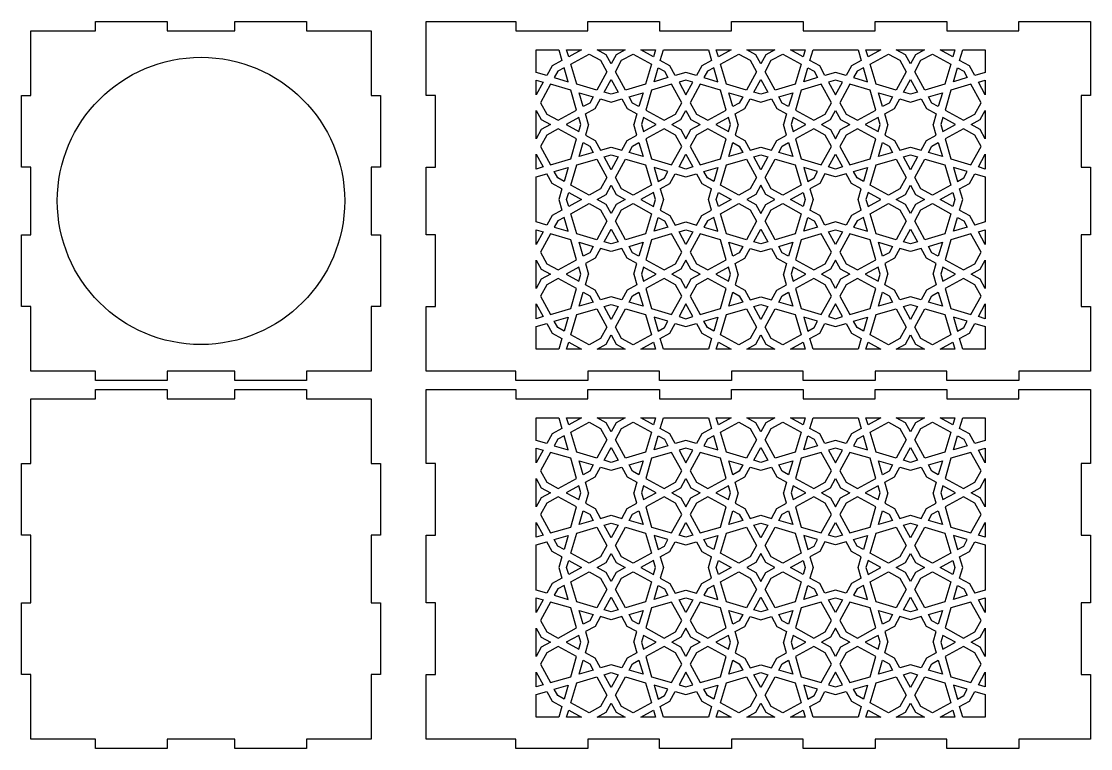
# Model space of a CAD drawing. Header units: inches. Extents: x -2160 to -2111.5, y 763.7 to 784.
# Drawn here: x -2160 to -2130.24, y 763.74 to 783.99 of the extents above; entities that cross this region are included whole.
import ezdxf

# ---------------------------------------------------------------- set-up
doc = ezdxf.new("R2010")
doc.units = ezdxf.units.IN
doc.header["$MEASUREMENT"] = 0
doc.layers.add('KAF', color=20, linetype='Continuous')

msp = doc.modelspace()

# ---------------------------------------------------------------- linework, layer by layer
at = {"color": 0}
for points in [[(-2159.744, 781.928), (-2159.744, 783.728), (-2157.944, 783.728), (-2157.944, 783.988), (-2155.944, 783.988), (-2155.944, 783.728), (-2154.064, 783.728), (-2154.064, 783.988), (-2152.064, 783.988), (-2152.064, 783.728), (-2150.264, 783.728), (-2150.264, 781.928)], [(-2130.238, 783.987), (-2130.238, 781.927), (-2130.498, 781.927), (-2130.498, 779.927), (-2130.238, 779.927), (-2130.238, 778.047), (-2130.498, 778.047), (-2130.498, 776.047), (-2130.238, 776.047), (-2130.238, 774.247), (-2132.238, 774.247), (-2132.238, 773.987), (-2134.238, 773.987), (-2134.238, 774.247), (-2136.238, 774.247), (-2136.238, 773.987), (-2138.238, 773.987), (-2138.238, 774.247), (-2140.238, 774.247), (-2140.238, 773.987), (-2142.238, 773.987), (-2142.238, 774.247), (-2144.238, 774.247), (-2144.238, 773.987), (-2146.238, 773.987), (-2146.238, 774.247), (-2148.738, 774.247), (-2148.738, 776.047), (-2148.478, 776.047), (-2148.478, 778.047), (-2148.738, 778.047), (-2148.738, 779.927), (-2148.478, 779.927), (-2148.478, 781.927), (-2148.738, 781.927), (-2148.738, 783.987), (-2146.238, 783.987), (-2146.238, 783.727), (-2144.238, 783.727), (-2144.238, 783.987), (-2142.238, 783.987), (-2142.238, 783.727), (-2140.238, 783.727), (-2140.238, 783.987), (-2138.238, 783.987), (-2138.238, 783.727), (-2136.238, 783.727), (-2136.238, 783.987), (-2134.238, 783.987), (-2134.238, 783.727), (-2132.238, 783.727), (-2132.238, 783.987), (-2130.238, 783.987)], [(-2159.744, 776.048), (-2160.004, 776.048), (-2160.004, 778.048), (-2159.744, 778.048), (-2159.744, 779.928), (-2160.004, 779.928), (-2160.004, 781.928), (-2159.744, 781.928)], [(-2150.264, 781.928), (-2150.004, 781.928), (-2150.004, 779.928), (-2150.264, 779.928), (-2150.264, 778.048), (-2150.004, 778.048), (-2150.004, 776.048), (-2150.264, 776.048), (-2150.264, 774.248)], [(-2150.264, 774.248), (-2152.064, 774.248), (-2152.064, 773.988), (-2154.064, 773.988), (-2154.064, 774.248), (-2155.944, 774.248), (-2155.944, 773.988), (-2157.944, 773.988), (-2157.944, 774.248), (-2159.744, 774.248), (-2159.744, 776.048)], [(-2159.744, 771.678), (-2159.744, 773.478), (-2157.944, 773.478), (-2157.944, 773.738), (-2155.944, 773.738), (-2155.944, 773.478), (-2154.064, 773.478), (-2154.064, 773.738), (-2152.064, 773.738), (-2152.064, 773.478), (-2150.264, 773.478), (-2150.264, 771.678)], [(-2130.238, 773.737), (-2130.238, 771.677), (-2130.498, 771.677), (-2130.498, 769.677), (-2130.238, 769.677), (-2130.238, 767.797), (-2130.498, 767.797), (-2130.498, 765.797), (-2130.238, 765.797), (-2130.238, 763.997), (-2132.238, 763.997), (-2132.238, 763.737), (-2134.238, 763.737), (-2134.238, 763.997), (-2136.238, 763.997), (-2136.238, 763.737), (-2138.238, 763.737), (-2138.238, 763.997), (-2140.238, 763.997), (-2140.238, 763.737), (-2142.238, 763.737), (-2142.238, 763.997), (-2144.238, 763.997), (-2144.238, 763.737), (-2146.238, 763.737), (-2146.238, 763.997), (-2148.738, 763.997), (-2148.738, 765.797), (-2148.478, 765.797), (-2148.478, 767.797), (-2148.738, 767.797), (-2148.738, 769.677), (-2148.478, 769.677), (-2148.478, 771.677), (-2148.738, 771.677), (-2148.738, 773.737), (-2146.238, 773.737), (-2146.238, 773.477), (-2144.238, 773.477), (-2144.238, 773.737), (-2142.238, 773.737), (-2142.238, 773.477), (-2140.238, 773.477), (-2140.238, 773.737), (-2138.238, 773.737), (-2138.238, 773.477), (-2136.238, 773.477), (-2136.238, 773.737), (-2134.238, 773.737), (-2134.238, 773.477), (-2132.238, 773.477), (-2132.238, 773.737), (-2130.238, 773.737)], [(-2159.744, 765.798), (-2160.004, 765.798), (-2160.004, 767.798), (-2159.744, 767.798), (-2159.744, 769.678), (-2160.004, 769.678), (-2160.004, 771.678), (-2159.744, 771.678)], [(-2150.264, 771.678), (-2150.004, 771.678), (-2150.004, 769.678), (-2150.264, 769.678), (-2150.264, 767.798), (-2150.004, 767.798), (-2150.004, 765.798), (-2150.264, 765.798), (-2150.264, 763.998)], [(-2150.264, 763.998), (-2152.064, 763.998), (-2152.064, 763.738), (-2154.064, 763.738), (-2154.064, 763.998), (-2155.944, 763.998), (-2155.944, 763.738), (-2157.944, 763.738), (-2157.944, 763.998), (-2159.744, 763.998), (-2159.744, 765.798)]]:
    msp.add_lwpolyline(points, dxfattribs=at)
msp.add_circle((-2155.004, 778.988), 4, dxfattribs=at)
at = {"layer": 'KAF', "color": 0}
for points in [[(-2145.226, 782.753), (-2145.374, 782.483), (-2145.67, 782.569), (-2145.67, 783.197), (-2145.042, 783.197), (-2144.956, 782.901)], [(-2144.768, 783.004), (-2144.825, 783.197), (-2144.414, 783.197)], [(-2143.448, 783.059), (-2143.587, 782.804), (-2143.726, 783.059), (-2143.98, 783.197), (-2143.194, 783.197)], [(-2142.405, 783.004), (-2142.76, 783.197), (-2142.349, 783.197)], [(-2141.948, 782.753), (-2142.218, 782.901), (-2142.132, 783.197), (-2140.876, 783.197), (-2140.789, 782.901), (-2141.059, 782.753), (-2141.208, 782.483), (-2141.504, 782.569), (-2141.8, 782.483)], [(-2140.602, 783.004), (-2140.658, 783.197), (-2140.248, 783.197)], [(-2139.281, 783.059), (-2139.42, 782.804), (-2139.559, 783.059), (-2139.813, 783.197), (-2139.027, 783.197)], [(-2138.239, 783.004), (-2138.593, 783.197), (-2138.182, 783.197)], [(-2137.781, 782.753), (-2138.052, 782.901), (-2137.965, 783.197), (-2136.709, 783.197), (-2136.622, 782.901), (-2136.893, 782.753), (-2137.041, 782.483), (-2137.337, 782.569), (-2137.633, 782.483)], [(-2136.435, 783.004), (-2136.492, 783.197), (-2136.081, 783.197)], [(-2135.115, 783.059), (-2135.254, 782.804), (-2135.393, 783.059), (-2135.647, 783.197), (-2134.86, 783.197)], [(-2134.072, 783.004), (-2134.426, 783.197), (-2134.015, 783.197)], [(-2133.614, 782.753), (-2133.885, 782.901), (-2133.798, 783.197), (-2133.17, 783.197), (-2133.17, 782.569), (-2133.466, 782.483)], [(-2144.545, 782.24), (-2144.708, 782.799), (-2144.197, 783.079), (-2143.879, 782.905), (-2143.706, 782.587), (-2143.985, 782.076)], [(-2142.629, 782.24), (-2143.189, 782.076), (-2143.468, 782.587), (-2143.294, 782.905), (-2142.977, 783.079), (-2142.465, 782.799)], [(-2140.378, 782.24), (-2140.542, 782.799), (-2140.03, 783.079), (-2139.713, 782.905), (-2139.539, 782.587), (-2139.819, 782.076)], [(-2138.463, 782.24), (-2139.022, 782.076), (-2139.302, 782.587), (-2139.128, 782.905), (-2138.81, 783.079), (-2138.299, 782.799)], [(-2136.211, 782.24), (-2136.375, 782.799), (-2135.864, 783.079), (-2135.546, 782.905), (-2135.372, 782.587), (-2135.652, 782.076)], [(-2134.296, 782.24), (-2134.855, 782.076), (-2135.135, 782.587), (-2134.961, 782.905), (-2134.643, 783.079), (-2134.132, 782.799)], [(-2145.073, 782.6), (-2145.17, 782.423), (-2144.782, 782.309), (-2144.896, 782.697)], [(-2142.278, 782.697), (-2142.101, 782.6), (-2142.004, 782.423), (-2142.392, 782.309)], [(-2140.906, 782.6), (-2141.003, 782.423), (-2140.615, 782.309), (-2140.729, 782.697)], [(-2138.112, 782.697), (-2137.934, 782.6), (-2137.838, 782.423), (-2138.225, 782.309)], [(-2136.739, 782.6), (-2136.836, 782.423), (-2136.449, 782.309), (-2136.562, 782.697)], [(-2133.945, 782.697), (-2133.768, 782.6), (-2133.671, 782.423), (-2134.058, 782.309)], [(-2145.477, 782.296), (-2145.67, 781.941), (-2145.67, 782.352)], [(-2143.393, 782.016), (-2143.587, 781.959), (-2143.781, 782.016), (-2143.587, 782.37)], [(-2141.504, 782.352), (-2141.697, 782.296), (-2141.504, 781.941), (-2141.31, 782.296)], [(-2139.227, 782.016), (-2139.42, 781.959), (-2139.614, 782.016), (-2139.42, 782.37)], [(-2137.337, 782.352), (-2137.531, 782.296), (-2137.337, 781.941), (-2137.143, 782.296)], [(-2135.06, 782.016), (-2135.254, 781.959), (-2135.447, 782.016), (-2135.254, 782.37)], [(-2133.364, 782.296), (-2133.17, 782.352), (-2133.17, 781.941)], [(-2144.549, 781.513), (-2144.713, 782.072), (-2145.272, 782.236), (-2145.552, 781.724), (-2145.378, 781.407), (-2145.06, 781.233)], [(-2144.184, 781.712), (-2144.362, 781.615), (-2144.475, 782.002), (-2144.088, 781.889)], [(-2142.699, 782.002), (-2142.812, 781.615), (-2142.989, 781.712), (-2143.086, 781.889)], [(-2141.622, 781.724), (-2141.902, 782.236), (-2142.461, 782.072), (-2142.625, 781.513), (-2142.114, 781.233), (-2141.796, 781.407)], [(-2140.382, 781.513), (-2140.546, 782.072), (-2141.105, 782.236), (-2141.385, 781.724), (-2141.211, 781.407), (-2140.893, 781.233)], [(-2140.018, 781.712), (-2140.195, 781.615), (-2140.308, 782.002), (-2139.921, 781.889)], [(-2138.532, 782.002), (-2138.646, 781.615), (-2138.823, 781.712), (-2138.92, 781.889)], [(-2137.456, 781.724), (-2137.735, 782.236), (-2138.295, 782.072), (-2138.458, 781.513), (-2137.947, 781.233), (-2137.629, 781.407)], [(-2136.215, 781.513), (-2136.379, 782.072), (-2136.939, 782.236), (-2137.218, 781.724), (-2137.044, 781.407), (-2136.727, 781.233)], [(-2135.851, 781.712), (-2136.028, 781.615), (-2136.142, 782.002), (-2135.754, 781.889)], [(-2134.365, 782.002), (-2134.479, 781.615), (-2134.656, 781.712), (-2134.753, 781.889)], [(-2133.289, 781.724), (-2133.569, 782.236), (-2134.128, 782.072), (-2134.292, 781.513), (-2133.78, 781.233), (-2133.463, 781.407)], [(-2145.552, 780.504), (-2145.272, 779.993), (-2144.713, 780.156), (-2144.549, 780.716), (-2145.06, 780.995), (-2145.378, 780.822)], [(-2142.625, 780.716), (-2142.461, 780.156), (-2141.902, 779.993), (-2141.622, 780.504), (-2141.796, 780.822), (-2142.114, 780.995)], [(-2141.385, 780.504), (-2141.105, 779.993), (-2140.546, 780.156), (-2140.382, 780.716), (-2140.893, 780.995), (-2141.211, 780.822)], [(-2138.458, 780.716), (-2138.295, 780.156), (-2137.735, 779.993), (-2137.456, 780.504), (-2137.629, 780.822), (-2137.947, 780.995)], [(-2137.218, 780.504), (-2136.939, 779.993), (-2136.379, 780.156), (-2136.215, 780.716), (-2136.727, 780.995), (-2137.044, 780.822)], [(-2134.292, 780.716), (-2134.128, 780.156), (-2133.569, 779.993), (-2133.289, 780.504), (-2133.463, 780.822), (-2133.78, 780.995)], [(-2144.475, 780.226), (-2144.362, 780.613), (-2144.184, 780.517), (-2144.088, 780.339)], [(-2142.989, 780.517), (-2142.812, 780.613), (-2142.699, 780.226), (-2143.086, 780.339)], [(-2140.308, 780.226), (-2140.195, 780.613), (-2140.018, 780.517), (-2139.921, 780.339)], [(-2138.823, 780.517), (-2138.646, 780.613), (-2138.532, 780.226), (-2138.92, 780.339)], [(-2136.142, 780.226), (-2136.028, 780.613), (-2135.851, 780.517), (-2135.754, 780.339)], [(-2134.656, 780.517), (-2134.479, 780.613), (-2134.365, 780.226), (-2134.753, 780.339)], [(-2145.477, 779.933), (-2145.67, 779.876), (-2145.67, 780.287)], [(-2143.393, 780.212), (-2143.587, 779.858), (-2143.781, 780.212), (-2143.587, 780.269)], [(-2141.31, 779.933), (-2141.504, 779.876), (-2141.697, 779.933), (-2141.504, 780.287)], [(-2139.227, 780.212), (-2139.42, 779.858), (-2139.614, 780.212), (-2139.42, 780.269)], [(-2137.143, 779.933), (-2137.337, 779.876), (-2137.531, 779.933), (-2137.337, 780.287)], [(-2135.06, 780.212), (-2135.254, 779.858), (-2135.447, 780.212), (-2135.254, 780.269)], [(-2133.364, 779.933), (-2133.17, 780.287), (-2133.17, 779.876)], [(-2144.896, 779.532), (-2145.073, 779.628), (-2145.17, 779.806), (-2144.782, 779.919)], [(-2144.545, 779.989), (-2143.985, 780.152), (-2143.706, 779.641), (-2143.879, 779.323), (-2144.197, 779.15), (-2144.708, 779.429)], [(-2142.629, 779.989), (-2142.465, 779.429), (-2142.977, 779.15), (-2143.294, 779.323), (-2143.468, 779.641), (-2143.189, 780.152)], [(-2142.101, 779.628), (-2142.004, 779.806), (-2142.392, 779.919), (-2142.278, 779.532)], [(-2140.729, 779.532), (-2140.906, 779.628), (-2141.003, 779.806), (-2140.615, 779.919)], [(-2140.378, 779.989), (-2139.819, 780.152), (-2139.539, 779.641), (-2139.713, 779.323), (-2140.03, 779.15), (-2140.542, 779.429)], [(-2138.463, 779.989), (-2138.299, 779.429), (-2138.81, 779.15), (-2139.128, 779.323), (-2139.302, 779.641), (-2139.022, 780.152)], [(-2137.934, 779.628), (-2137.838, 779.806), (-2138.225, 779.919), (-2138.112, 779.532)], [(-2136.562, 779.532), (-2136.739, 779.628), (-2136.836, 779.806), (-2136.449, 779.919)], [(-2136.211, 779.989), (-2135.652, 780.152), (-2135.372, 779.641), (-2135.546, 779.323), (-2135.864, 779.15), (-2136.375, 779.429)], [(-2134.296, 779.989), (-2134.132, 779.429), (-2134.643, 779.15), (-2134.961, 779.323), (-2135.135, 779.641), (-2134.855, 780.152)], [(-2133.768, 779.628), (-2133.671, 779.806), (-2134.058, 779.919), (-2133.945, 779.532)], [(-2143.194, 779.031), (-2143.448, 778.892), (-2143.587, 778.638), (-2143.726, 778.892), (-2143.98, 779.031), (-2143.726, 779.17), (-2143.587, 779.424), (-2143.448, 779.17)], [(-2139.281, 778.892), (-2139.027, 779.031), (-2139.281, 779.17), (-2139.42, 779.424), (-2139.559, 779.17), (-2139.813, 779.031), (-2139.559, 778.892), (-2139.42, 778.638)], [(-2135.647, 779.031), (-2135.393, 779.17), (-2135.254, 779.424), (-2135.115, 779.17), (-2134.86, 779.031), (-2135.115, 778.892), (-2135.254, 778.638), (-2135.393, 778.892)], [(-2144.768, 779.225), (-2144.414, 779.031), (-2144.768, 778.837), (-2144.825, 779.031)], [(-2142.76, 779.031), (-2142.405, 778.837), (-2142.349, 779.031), (-2142.405, 779.225)], [(-2140.602, 779.225), (-2140.248, 779.031), (-2140.602, 778.837), (-2140.658, 779.031)], [(-2138.239, 778.837), (-2138.593, 779.031), (-2138.239, 779.225), (-2138.182, 779.031)], [(-2136.081, 779.031), (-2136.435, 779.225), (-2136.492, 779.031), (-2136.435, 778.837)], [(-2134.072, 778.837), (-2134.426, 779.031), (-2134.072, 779.225), (-2134.015, 779.031)], [(-2144.545, 778.073), (-2144.708, 778.632), (-2144.197, 778.912), (-2143.879, 778.738), (-2143.706, 778.421), (-2143.985, 777.909)], [(-2142.629, 778.073), (-2143.189, 777.909), (-2143.468, 778.421), (-2143.294, 778.738), (-2142.977, 778.912), (-2142.465, 778.632)], [(-2140.378, 778.073), (-2140.542, 778.632), (-2140.03, 778.912), (-2139.713, 778.738), (-2139.539, 778.421), (-2139.819, 777.909)], [(-2138.463, 778.073), (-2139.022, 777.909), (-2139.302, 778.421), (-2139.128, 778.738), (-2138.81, 778.912), (-2138.299, 778.632)], [(-2136.211, 778.073), (-2136.375, 778.632), (-2135.864, 778.912), (-2135.546, 778.738), (-2135.372, 778.421), (-2135.652, 777.909)], [(-2134.296, 778.073), (-2134.855, 777.909), (-2135.135, 778.421), (-2134.961, 778.738), (-2134.643, 778.912), (-2134.132, 778.632)], [(-2145.073, 778.433), (-2145.17, 778.256), (-2144.782, 778.143), (-2144.896, 778.53)], [(-2142.278, 778.53), (-2142.101, 778.433), (-2142.004, 778.256), (-2142.392, 778.143)], [(-2140.906, 778.433), (-2141.003, 778.256), (-2140.615, 778.143), (-2140.729, 778.53)], [(-2138.112, 778.53), (-2137.934, 778.433), (-2137.838, 778.256), (-2138.225, 778.143)], [(-2136.739, 778.433), (-2136.836, 778.256), (-2136.449, 778.143), (-2136.562, 778.53)], [(-2133.945, 778.53), (-2133.768, 778.433), (-2133.671, 778.256), (-2134.058, 778.143)], [(-2145.477, 778.129), (-2145.67, 777.775), (-2145.67, 778.186)], [(-2143.781, 777.849), (-2143.587, 778.204), (-2143.393, 777.849), (-2143.587, 777.793)], [(-2141.697, 778.129), (-2141.504, 778.186), (-2141.31, 778.129), (-2141.504, 777.775)], [(-2139.227, 777.849), (-2139.42, 777.793), (-2139.614, 777.849), (-2139.42, 778.204)], [(-2137.531, 778.129), (-2137.337, 778.186), (-2137.143, 778.129), (-2137.337, 777.775)], [(-2135.447, 777.849), (-2135.254, 778.204), (-2135.06, 777.849), (-2135.254, 777.793)], [(-2133.364, 778.129), (-2133.17, 778.186), (-2133.17, 777.775)], [(-2144.549, 777.346), (-2144.713, 777.905), (-2145.272, 778.069), (-2145.552, 777.558), (-2145.378, 777.24), (-2145.06, 777.066)], [(-2144.184, 777.545), (-2144.362, 777.448), (-2144.475, 777.836), (-2144.088, 777.722)], [(-2142.699, 777.836), (-2142.812, 777.448), (-2142.989, 777.545), (-2143.086, 777.722)], [(-2141.622, 777.558), (-2141.902, 778.069), (-2142.461, 777.905), (-2142.625, 777.346), (-2142.114, 777.066), (-2141.796, 777.24)], [(-2140.382, 777.346), (-2140.546, 777.905), (-2141.105, 778.069), (-2141.385, 777.558), (-2141.211, 777.24), (-2140.893, 777.066)], [(-2140.018, 777.545), (-2140.195, 777.448), (-2140.308, 777.836), (-2139.921, 777.722)], [(-2138.532, 777.836), (-2138.646, 777.448), (-2138.823, 777.545), (-2138.92, 777.722)], [(-2137.456, 777.558), (-2137.735, 778.069), (-2138.295, 777.905), (-2138.458, 777.346), (-2137.947, 777.066), (-2137.629, 777.24)], [(-2136.215, 777.346), (-2136.379, 777.905), (-2136.939, 778.069), (-2137.218, 777.558), (-2137.044, 777.24), (-2136.727, 777.066)], [(-2135.851, 777.545), (-2136.028, 777.448), (-2136.142, 777.836), (-2135.754, 777.722)], [(-2134.365, 777.836), (-2134.479, 777.448), (-2134.656, 777.545), (-2134.753, 777.722)], [(-2133.289, 777.558), (-2133.569, 778.069), (-2134.128, 777.905), (-2134.292, 777.346), (-2133.78, 777.066), (-2133.463, 777.24)], [(-2145.552, 776.337), (-2145.272, 775.826), (-2144.713, 775.99), (-2144.549, 776.549), (-2145.06, 776.829), (-2145.378, 776.655)], [(-2142.625, 776.549), (-2142.461, 775.99), (-2141.902, 775.826), (-2141.622, 776.337), (-2141.796, 776.655), (-2142.114, 776.829)], [(-2141.385, 776.337), (-2141.105, 775.826), (-2140.546, 775.99), (-2140.382, 776.549), (-2140.893, 776.829), (-2141.211, 776.655)], [(-2138.458, 776.549), (-2138.295, 775.99), (-2137.735, 775.826), (-2137.456, 776.337), (-2137.629, 776.655), (-2137.947, 776.829)], [(-2137.218, 776.337), (-2136.939, 775.826), (-2136.379, 775.99), (-2136.215, 776.549), (-2136.727, 776.829), (-2137.044, 776.655)], [(-2134.292, 776.549), (-2134.128, 775.99), (-2133.569, 775.826), (-2133.289, 776.337), (-2133.463, 776.655), (-2133.78, 776.829)], [(-2144.475, 776.059), (-2144.362, 776.447), (-2144.184, 776.35), (-2144.088, 776.173)], [(-2142.989, 776.35), (-2142.812, 776.447), (-2142.699, 776.059), (-2143.086, 776.173)], [(-2140.308, 776.059), (-2140.195, 776.447), (-2140.018, 776.35), (-2139.921, 776.173)], [(-2138.823, 776.35), (-2138.646, 776.447), (-2138.532, 776.059), (-2138.92, 776.173)], [(-2136.142, 776.059), (-2136.028, 776.447), (-2135.851, 776.35), (-2135.754, 776.173)], [(-2134.656, 776.35), (-2134.479, 776.447), (-2134.365, 776.059), (-2134.753, 776.173)], [(-2145.477, 775.766), (-2145.67, 775.709), (-2145.67, 776.12)], [(-2143.781, 776.046), (-2143.587, 776.102), (-2143.393, 776.046), (-2143.587, 775.691)], [(-2141.504, 775.709), (-2141.31, 775.766), (-2141.504, 776.12), (-2141.697, 775.766)], [(-2139.227, 776.046), (-2139.42, 775.691), (-2139.614, 776.046), (-2139.42, 776.102)], [(-2137.337, 775.709), (-2137.143, 775.766), (-2137.337, 776.12), (-2137.531, 775.766)], [(-2135.447, 776.046), (-2135.254, 776.102), (-2135.06, 776.046), (-2135.254, 775.691)], [(-2133.364, 775.766), (-2133.17, 776.12), (-2133.17, 775.709)], [(-2144.896, 775.365), (-2145.073, 775.462), (-2145.17, 775.639), (-2144.782, 775.752)], [(-2144.545, 775.822), (-2143.985, 775.986), (-2143.706, 775.474), (-2143.879, 775.157), (-2144.197, 774.983), (-2144.708, 775.263)], [(-2142.629, 775.822), (-2142.465, 775.263), (-2142.977, 774.983), (-2143.294, 775.157), (-2143.468, 775.474), (-2143.189, 775.986)], [(-2142.101, 775.462), (-2142.004, 775.639), (-2142.392, 775.752), (-2142.278, 775.365)], [(-2140.729, 775.365), (-2140.906, 775.462), (-2141.003, 775.639), (-2140.615, 775.752)], [(-2140.378, 775.822), (-2139.819, 775.986), (-2139.539, 775.474), (-2139.713, 775.157), (-2140.03, 774.983), (-2140.542, 775.263)], [(-2138.463, 775.822), (-2138.299, 775.263), (-2138.81, 774.983), (-2139.128, 775.157), (-2139.302, 775.474), (-2139.022, 775.986)], [(-2137.934, 775.462), (-2137.838, 775.639), (-2138.225, 775.752), (-2138.112, 775.365)], [(-2136.562, 775.365), (-2136.739, 775.462), (-2136.836, 775.639), (-2136.449, 775.752)], [(-2136.211, 775.822), (-2135.652, 775.986), (-2135.372, 775.474), (-2135.546, 775.157), (-2135.864, 774.983), (-2136.375, 775.263)], [(-2134.296, 775.822), (-2134.132, 775.263), (-2134.643, 774.983), (-2134.961, 775.157), (-2135.135, 775.474), (-2134.855, 775.986)], [(-2133.768, 775.462), (-2133.671, 775.639), (-2134.058, 775.752), (-2133.945, 775.365)], [(-2145.226, 775.308), (-2144.956, 775.16), (-2145.042, 774.864), (-2145.67, 774.864), (-2145.67, 775.492), (-2145.374, 775.579)], [(-2141.059, 775.308), (-2140.789, 775.16), (-2140.876, 774.864), (-2142.132, 774.864), (-2142.218, 775.16), (-2141.948, 775.308), (-2141.8, 775.579), (-2141.504, 775.492), (-2141.208, 775.579)], [(-2136.893, 775.308), (-2136.622, 775.16), (-2136.709, 774.864), (-2137.965, 774.864), (-2138.052, 775.16), (-2137.781, 775.308), (-2137.633, 775.579), (-2137.337, 775.492), (-2137.041, 775.579)], [(-2133.614, 775.308), (-2133.466, 775.579), (-2133.17, 775.492), (-2133.17, 774.864), (-2133.798, 774.864), (-2133.885, 775.16)], [(-2143.726, 775.003), (-2143.587, 775.257), (-2143.448, 775.003), (-2143.194, 774.864), (-2143.98, 774.864)], [(-2139.281, 775.003), (-2139.027, 774.864), (-2139.813, 774.864), (-2139.559, 775.003), (-2139.42, 775.257)], [(-2135.393, 775.003), (-2135.254, 775.257), (-2135.115, 775.003), (-2134.86, 774.864), (-2135.647, 774.864)], [(-2144.768, 775.058), (-2144.414, 774.864), (-2144.825, 774.864)], [(-2142.405, 775.058), (-2142.349, 774.864), (-2142.76, 774.864)], [(-2140.602, 775.058), (-2140.248, 774.864), (-2140.658, 774.864)], [(-2138.239, 775.058), (-2138.182, 774.864), (-2138.593, 774.864)], [(-2136.435, 775.058), (-2136.081, 774.864), (-2136.492, 774.864)], [(-2134.072, 775.058), (-2134.015, 774.864), (-2134.426, 774.864)], [(-2145.226, 772.503), (-2145.374, 772.233), (-2145.67, 772.319), (-2145.67, 772.947), (-2145.042, 772.947), (-2144.956, 772.651)], [(-2144.768, 772.754), (-2144.825, 772.947), (-2144.414, 772.947)], [(-2144.545, 771.99), (-2144.708, 772.549), (-2144.197, 772.829), (-2143.879, 772.655), (-2143.706, 772.337), (-2143.985, 771.826)], [(-2143.448, 772.809), (-2143.587, 772.554), (-2143.726, 772.809), (-2143.98, 772.947), (-2143.194, 772.947)], [(-2142.629, 771.99), (-2143.189, 771.826), (-2143.468, 772.337), (-2143.294, 772.655), (-2142.977, 772.829), (-2142.465, 772.549)], [(-2142.405, 772.754), (-2142.76, 772.947), (-2142.349, 772.947)], [(-2141.948, 772.503), (-2142.218, 772.651), (-2142.132, 772.947), (-2140.876, 772.947), (-2140.789, 772.651), (-2141.059, 772.503), (-2141.208, 772.233), (-2141.504, 772.319), (-2141.8, 772.233)], [(-2140.602, 772.754), (-2140.658, 772.947), (-2140.248, 772.947)], [(-2140.378, 771.99), (-2140.542, 772.549), (-2140.03, 772.829), (-2139.713, 772.655), (-2139.539, 772.337), (-2139.819, 771.826)], [(-2139.281, 772.809), (-2139.42, 772.554), (-2139.559, 772.809), (-2139.813, 772.947), (-2139.027, 772.947)], [(-2138.463, 771.99), (-2139.022, 771.826), (-2139.302, 772.337), (-2139.128, 772.655), (-2138.81, 772.829), (-2138.299, 772.549)], [(-2138.239, 772.754), (-2138.593, 772.947), (-2138.182, 772.947)], [(-2137.781, 772.503), (-2138.052, 772.651), (-2137.965, 772.947), (-2136.709, 772.947), (-2136.622, 772.651), (-2136.893, 772.503), (-2137.041, 772.233), (-2137.337, 772.319), (-2137.633, 772.233)], [(-2136.435, 772.754), (-2136.492, 772.947), (-2136.081, 772.947)], [(-2136.211, 771.99), (-2136.375, 772.549), (-2135.864, 772.829), (-2135.546, 772.655), (-2135.372, 772.337), (-2135.652, 771.826)], [(-2135.115, 772.809), (-2135.254, 772.554), (-2135.393, 772.809), (-2135.647, 772.947), (-2134.86, 772.947)], [(-2134.296, 771.99), (-2134.855, 771.826), (-2135.135, 772.337), (-2134.961, 772.655), (-2134.643, 772.829), (-2134.132, 772.549)], [(-2134.072, 772.754), (-2134.426, 772.947), (-2134.015, 772.947)], [(-2133.614, 772.503), (-2133.885, 772.651), (-2133.798, 772.947), (-2133.17, 772.947), (-2133.17, 772.319), (-2133.466, 772.233)], [(-2145.073, 772.35), (-2145.17, 772.173), (-2144.782, 772.059), (-2144.896, 772.447)], [(-2142.278, 772.447), (-2142.101, 772.35), (-2142.004, 772.173), (-2142.392, 772.059)], [(-2140.906, 772.35), (-2141.003, 772.173), (-2140.615, 772.059), (-2140.729, 772.447)], [(-2138.112, 772.447), (-2137.934, 772.35), (-2137.838, 772.173), (-2138.225, 772.059)], [(-2136.739, 772.35), (-2136.836, 772.173), (-2136.449, 772.059), (-2136.562, 772.447)], [(-2133.945, 772.447), (-2133.768, 772.35), (-2133.671, 772.173), (-2134.058, 772.059)], [(-2145.477, 772.046), (-2145.67, 771.691), (-2145.67, 772.102)], [(-2144.549, 771.263), (-2144.713, 771.822), (-2145.272, 771.986), (-2145.552, 771.474), (-2145.378, 771.157), (-2145.06, 770.983)], [(-2143.393, 771.766), (-2143.587, 771.709), (-2143.781, 771.766), (-2143.587, 772.12)], [(-2141.622, 771.474), (-2141.902, 771.986), (-2142.461, 771.822), (-2142.625, 771.263), (-2142.114, 770.983), (-2141.796, 771.157)], [(-2141.504, 772.102), (-2141.697, 772.046), (-2141.504, 771.691), (-2141.31, 772.046)], [(-2140.382, 771.263), (-2140.546, 771.822), (-2141.105, 771.986), (-2141.385, 771.474), (-2141.211, 771.157), (-2140.893, 770.983)], [(-2139.227, 771.766), (-2139.42, 771.709), (-2139.614, 771.766), (-2139.42, 772.12)], [(-2137.456, 771.474), (-2137.735, 771.986), (-2138.295, 771.822), (-2138.458, 771.263), (-2137.947, 770.983), (-2137.629, 771.157)], [(-2137.337, 772.102), (-2137.531, 772.046), (-2137.337, 771.691), (-2137.143, 772.046)], [(-2136.215, 771.263), (-2136.379, 771.822), (-2136.939, 771.986), (-2137.218, 771.474), (-2137.044, 771.157), (-2136.727, 770.983)], [(-2135.06, 771.766), (-2135.254, 771.709), (-2135.447, 771.766), (-2135.254, 772.12)], [(-2133.289, 771.474), (-2133.569, 771.986), (-2134.128, 771.822), (-2134.292, 771.263), (-2133.78, 770.983), (-2133.463, 771.157)], [(-2133.364, 772.046), (-2133.17, 772.102), (-2133.17, 771.691)], [(-2144.184, 771.462), (-2144.362, 771.365), (-2144.475, 771.752), (-2144.088, 771.639)], [(-2142.699, 771.752), (-2142.812, 771.365), (-2142.989, 771.462), (-2143.086, 771.639)], [(-2140.018, 771.462), (-2140.195, 771.365), (-2140.308, 771.752), (-2139.921, 771.639)], [(-2138.532, 771.752), (-2138.646, 771.365), (-2138.823, 771.462), (-2138.92, 771.639)], [(-2135.851, 771.462), (-2136.028, 771.365), (-2136.142, 771.752), (-2135.754, 771.639)], [(-2134.365, 771.752), (-2134.479, 771.365), (-2134.656, 771.462), (-2134.753, 771.639)], [(-2145.552, 770.254), (-2145.272, 769.743), (-2144.713, 769.906), (-2144.549, 770.466), (-2145.06, 770.745), (-2145.378, 770.572)], [(-2142.625, 770.466), (-2142.461, 769.906), (-2141.902, 769.743), (-2141.622, 770.254), (-2141.796, 770.572), (-2142.114, 770.745)], [(-2141.385, 770.254), (-2141.105, 769.743), (-2140.546, 769.906), (-2140.382, 770.466), (-2140.893, 770.745), (-2141.211, 770.572)], [(-2138.458, 770.466), (-2138.295, 769.906), (-2137.735, 769.743), (-2137.456, 770.254), (-2137.629, 770.572), (-2137.947, 770.745)], [(-2137.218, 770.254), (-2136.939, 769.743), (-2136.379, 769.906), (-2136.215, 770.466), (-2136.727, 770.745), (-2137.044, 770.572)], [(-2134.292, 770.466), (-2134.128, 769.906), (-2133.569, 769.743), (-2133.289, 770.254), (-2133.463, 770.572), (-2133.78, 770.745)], [(-2144.475, 769.976), (-2144.362, 770.363), (-2144.184, 770.267), (-2144.088, 770.089)], [(-2142.989, 770.267), (-2142.812, 770.363), (-2142.699, 769.976), (-2143.086, 770.089)], [(-2140.308, 769.976), (-2140.195, 770.363), (-2140.018, 770.267), (-2139.921, 770.089)], [(-2138.823, 770.267), (-2138.646, 770.363), (-2138.532, 769.976), (-2138.92, 770.089)], [(-2136.142, 769.976), (-2136.028, 770.363), (-2135.851, 770.267), (-2135.754, 770.089)], [(-2134.656, 770.267), (-2134.479, 770.363), (-2134.365, 769.976), (-2134.753, 770.089)], [(-2145.477, 769.683), (-2145.67, 769.626), (-2145.67, 770.037)], [(-2144.545, 769.739), (-2143.985, 769.902), (-2143.706, 769.391), (-2143.879, 769.073), (-2144.197, 768.9), (-2144.708, 769.179)], [(-2143.393, 769.962), (-2143.587, 769.608), (-2143.781, 769.962), (-2143.587, 770.019)], [(-2142.629, 769.739), (-2142.465, 769.179), (-2142.977, 768.9), (-2143.294, 769.073), (-2143.468, 769.391), (-2143.189, 769.902)], [(-2141.31, 769.683), (-2141.504, 769.626), (-2141.697, 769.683), (-2141.504, 770.037)], [(-2140.378, 769.739), (-2139.819, 769.902), (-2139.539, 769.391), (-2139.713, 769.073), (-2140.03, 768.9), (-2140.542, 769.179)], [(-2139.227, 769.962), (-2139.42, 769.608), (-2139.614, 769.962), (-2139.42, 770.019)], [(-2138.463, 769.739), (-2138.299, 769.179), (-2138.81, 768.9), (-2139.128, 769.073), (-2139.302, 769.391), (-2139.022, 769.902)], [(-2137.143, 769.683), (-2137.337, 769.626), (-2137.531, 769.683), (-2137.337, 770.037)], [(-2136.211, 769.739), (-2135.652, 769.902), (-2135.372, 769.391), (-2135.546, 769.073), (-2135.864, 768.9), (-2136.375, 769.179)], [(-2135.06, 769.962), (-2135.254, 769.608), (-2135.447, 769.962), (-2135.254, 770.019)], [(-2134.296, 769.739), (-2134.132, 769.179), (-2134.643, 768.9), (-2134.961, 769.073), (-2135.135, 769.391), (-2134.855, 769.902)], [(-2133.364, 769.683), (-2133.17, 770.037), (-2133.17, 769.626)], [(-2144.896, 769.282), (-2145.073, 769.378), (-2145.17, 769.556), (-2144.782, 769.669)], [(-2142.101, 769.378), (-2142.004, 769.556), (-2142.392, 769.669), (-2142.278, 769.282)], [(-2140.729, 769.282), (-2140.906, 769.378), (-2141.003, 769.556), (-2140.615, 769.669)], [(-2137.934, 769.378), (-2137.838, 769.556), (-2138.225, 769.669), (-2138.112, 769.282)], [(-2136.562, 769.282), (-2136.739, 769.378), (-2136.836, 769.556), (-2136.449, 769.669)], [(-2133.768, 769.378), (-2133.671, 769.556), (-2134.058, 769.669), (-2133.945, 769.282)], [(-2143.194, 768.781), (-2143.448, 768.642), (-2143.587, 768.388), (-2143.726, 768.642), (-2143.98, 768.781), (-2143.726, 768.92), (-2143.587, 769.174), (-2143.448, 768.92)], [(-2139.281, 768.642), (-2139.027, 768.781), (-2139.281, 768.92), (-2139.42, 769.174), (-2139.559, 768.92), (-2139.813, 768.781), (-2139.559, 768.642), (-2139.42, 768.388)], [(-2135.647, 768.781), (-2135.393, 768.92), (-2135.254, 769.174), (-2135.115, 768.92), (-2134.86, 768.781), (-2135.115, 768.642), (-2135.254, 768.388), (-2135.393, 768.642)], [(-2144.768, 768.975), (-2144.414, 768.781), (-2144.768, 768.587), (-2144.825, 768.781)], [(-2142.76, 768.781), (-2142.405, 768.587), (-2142.349, 768.781), (-2142.405, 768.975)], [(-2140.602, 768.975), (-2140.248, 768.781), (-2140.602, 768.587), (-2140.658, 768.781)], [(-2138.239, 768.587), (-2138.593, 768.781), (-2138.239, 768.975), (-2138.182, 768.781)], [(-2136.081, 768.781), (-2136.435, 768.975), (-2136.492, 768.781), (-2136.435, 768.587)], [(-2134.072, 768.587), (-2134.426, 768.781), (-2134.072, 768.975), (-2134.015, 768.781)], [(-2144.545, 767.823), (-2144.708, 768.382), (-2144.197, 768.662), (-2143.879, 768.488), (-2143.706, 768.171), (-2143.985, 767.659)], [(-2142.629, 767.823), (-2143.189, 767.659), (-2143.468, 768.171), (-2143.294, 768.488), (-2142.977, 768.662), (-2142.465, 768.382)], [(-2140.378, 767.823), (-2140.542, 768.382), (-2140.03, 768.662), (-2139.713, 768.488), (-2139.539, 768.171), (-2139.819, 767.659)], [(-2138.463, 767.823), (-2139.022, 767.659), (-2139.302, 768.171), (-2139.128, 768.488), (-2138.81, 768.662), (-2138.299, 768.382)], [(-2136.211, 767.823), (-2136.375, 768.382), (-2135.864, 768.662), (-2135.546, 768.488), (-2135.372, 768.171), (-2135.652, 767.659)], [(-2134.296, 767.823), (-2134.855, 767.659), (-2135.135, 768.171), (-2134.961, 768.488), (-2134.643, 768.662), (-2134.132, 768.382)], [(-2145.073, 768.183), (-2145.17, 768.006), (-2144.782, 767.893), (-2144.896, 768.28)], [(-2142.278, 768.28), (-2142.101, 768.183), (-2142.004, 768.006), (-2142.392, 767.893)], [(-2140.906, 768.183), (-2141.003, 768.006), (-2140.615, 767.893), (-2140.729, 768.28)], [(-2138.112, 768.28), (-2137.934, 768.183), (-2137.838, 768.006), (-2138.225, 767.893)], [(-2136.739, 768.183), (-2136.836, 768.006), (-2136.449, 767.893), (-2136.562, 768.28)], [(-2133.945, 768.28), (-2133.768, 768.183), (-2133.671, 768.006), (-2134.058, 767.893)], [(-2145.477, 767.879), (-2145.67, 767.525), (-2145.67, 767.936)], [(-2144.549, 767.096), (-2144.713, 767.655), (-2145.272, 767.819), (-2145.552, 767.308), (-2145.378, 766.99), (-2145.06, 766.816)], [(-2143.781, 767.599), (-2143.587, 767.954), (-2143.393, 767.599), (-2143.587, 767.543)], [(-2141.622, 767.308), (-2141.902, 767.819), (-2142.461, 767.655), (-2142.625, 767.096), (-2142.114, 766.816), (-2141.796, 766.99)], [(-2141.697, 767.879), (-2141.504, 767.936), (-2141.31, 767.879), (-2141.504, 767.525)], [(-2140.382, 767.096), (-2140.546, 767.655), (-2141.105, 767.819), (-2141.385, 767.308), (-2141.211, 766.99), (-2140.893, 766.816)], [(-2139.227, 767.599), (-2139.42, 767.543), (-2139.614, 767.599), (-2139.42, 767.954)], [(-2137.456, 767.308), (-2137.735, 767.819), (-2138.295, 767.655), (-2138.458, 767.096), (-2137.947, 766.816), (-2137.629, 766.99)], [(-2137.531, 767.879), (-2137.337, 767.936), (-2137.143, 767.879), (-2137.337, 767.525)], [(-2136.215, 767.096), (-2136.379, 767.655), (-2136.939, 767.819), (-2137.218, 767.308), (-2137.044, 766.99), (-2136.727, 766.816)], [(-2135.447, 767.599), (-2135.254, 767.954), (-2135.06, 767.599), (-2135.254, 767.543)], [(-2133.289, 767.308), (-2133.569, 767.819), (-2134.128, 767.655), (-2134.292, 767.096), (-2133.78, 766.816), (-2133.463, 766.99)], [(-2133.364, 767.879), (-2133.17, 767.936), (-2133.17, 767.525)], [(-2144.184, 767.295), (-2144.362, 767.198), (-2144.475, 767.586), (-2144.088, 767.472)], [(-2142.699, 767.586), (-2142.812, 767.198), (-2142.989, 767.295), (-2143.086, 767.472)], [(-2140.018, 767.295), (-2140.195, 767.198), (-2140.308, 767.586), (-2139.921, 767.472)], [(-2138.532, 767.586), (-2138.646, 767.198), (-2138.823, 767.295), (-2138.92, 767.472)], [(-2135.851, 767.295), (-2136.028, 767.198), (-2136.142, 767.586), (-2135.754, 767.472)], [(-2134.365, 767.586), (-2134.479, 767.198), (-2134.656, 767.295), (-2134.753, 767.472)], [(-2145.552, 766.087), (-2145.272, 765.576), (-2144.713, 765.74), (-2144.549, 766.299), (-2145.06, 766.579), (-2145.378, 766.405)], [(-2142.625, 766.299), (-2142.461, 765.74), (-2141.902, 765.576), (-2141.622, 766.087), (-2141.796, 766.405), (-2142.114, 766.579)], [(-2141.385, 766.087), (-2141.105, 765.576), (-2140.546, 765.74), (-2140.382, 766.299), (-2140.893, 766.579), (-2141.211, 766.405)], [(-2138.458, 766.299), (-2138.295, 765.74), (-2137.735, 765.576), (-2137.456, 766.087), (-2137.629, 766.405), (-2137.947, 766.579)], [(-2137.218, 766.087), (-2136.939, 765.576), (-2136.379, 765.74), (-2136.215, 766.299), (-2136.727, 766.579), (-2137.044, 766.405)], [(-2134.292, 766.299), (-2134.128, 765.74), (-2133.569, 765.576), (-2133.289, 766.087), (-2133.463, 766.405), (-2133.78, 766.579)], [(-2144.475, 765.809), (-2144.362, 766.197), (-2144.184, 766.1), (-2144.088, 765.923)], [(-2142.989, 766.1), (-2142.812, 766.197), (-2142.699, 765.809), (-2143.086, 765.923)], [(-2140.308, 765.809), (-2140.195, 766.197), (-2140.018, 766.1), (-2139.921, 765.923)], [(-2138.823, 766.1), (-2138.646, 766.197), (-2138.532, 765.809), (-2138.92, 765.923)], [(-2136.142, 765.809), (-2136.028, 766.197), (-2135.851, 766.1), (-2135.754, 765.923)], [(-2134.656, 766.1), (-2134.479, 766.197), (-2134.365, 765.809), (-2134.753, 765.923)], [(-2145.477, 765.516), (-2145.67, 765.459), (-2145.67, 765.87)], [(-2144.545, 765.572), (-2143.985, 765.736), (-2143.706, 765.224), (-2143.879, 764.907), (-2144.197, 764.733), (-2144.708, 765.013)], [(-2143.781, 765.796), (-2143.587, 765.852), (-2143.393, 765.796), (-2143.587, 765.441)], [(-2142.629, 765.572), (-2142.465, 765.013), (-2142.977, 764.733), (-2143.294, 764.907), (-2143.468, 765.224), (-2143.189, 765.736)], [(-2141.504, 765.459), (-2141.31, 765.516), (-2141.504, 765.87), (-2141.697, 765.516)], [(-2140.378, 765.572), (-2139.819, 765.736), (-2139.539, 765.224), (-2139.713, 764.907), (-2140.03, 764.733), (-2140.542, 765.013)], [(-2139.227, 765.796), (-2139.42, 765.441), (-2139.614, 765.796), (-2139.42, 765.852)], [(-2138.463, 765.572), (-2138.299, 765.013), (-2138.81, 764.733), (-2139.128, 764.907), (-2139.302, 765.224), (-2139.022, 765.736)], [(-2137.337, 765.459), (-2137.143, 765.516), (-2137.337, 765.87), (-2137.531, 765.516)], [(-2136.211, 765.572), (-2135.652, 765.736), (-2135.372, 765.224), (-2135.546, 764.907), (-2135.864, 764.733), (-2136.375, 765.013)], [(-2135.447, 765.796), (-2135.254, 765.852), (-2135.06, 765.796), (-2135.254, 765.441)], [(-2134.296, 765.572), (-2134.132, 765.013), (-2134.643, 764.733), (-2134.961, 764.907), (-2135.135, 765.224), (-2134.855, 765.736)], [(-2133.364, 765.516), (-2133.17, 765.87), (-2133.17, 765.459)], [(-2145.226, 765.058), (-2144.956, 764.91), (-2145.042, 764.614), (-2145.67, 764.614), (-2145.67, 765.242), (-2145.374, 765.329)], [(-2144.896, 765.115), (-2145.073, 765.212), (-2145.17, 765.389), (-2144.782, 765.502)], [(-2142.101, 765.212), (-2142.004, 765.389), (-2142.392, 765.502), (-2142.278, 765.115)], [(-2141.059, 765.058), (-2140.789, 764.91), (-2140.876, 764.614), (-2142.132, 764.614), (-2142.218, 764.91), (-2141.948, 765.058), (-2141.8, 765.329), (-2141.504, 765.242), (-2141.208, 765.329)], [(-2140.729, 765.115), (-2140.906, 765.212), (-2141.003, 765.389), (-2140.615, 765.502)], [(-2137.934, 765.212), (-2137.838, 765.389), (-2138.225, 765.502), (-2138.112, 765.115)], [(-2136.893, 765.058), (-2136.622, 764.91), (-2136.709, 764.614), (-2137.965, 764.614), (-2138.052, 764.91), (-2137.781, 765.058), (-2137.633, 765.329), (-2137.337, 765.242), (-2137.041, 765.329)], [(-2136.562, 765.115), (-2136.739, 765.212), (-2136.836, 765.389), (-2136.449, 765.502)], [(-2133.768, 765.212), (-2133.671, 765.389), (-2134.058, 765.502), (-2133.945, 765.115)], [(-2133.614, 765.058), (-2133.466, 765.329), (-2133.17, 765.242), (-2133.17, 764.614), (-2133.798, 764.614), (-2133.885, 764.91)], [(-2143.726, 764.753), (-2143.587, 765.007), (-2143.448, 764.753), (-2143.194, 764.614), (-2143.98, 764.614)], [(-2139.281, 764.753), (-2139.027, 764.614), (-2139.813, 764.614), (-2139.559, 764.753), (-2139.42, 765.007)], [(-2135.393, 764.753), (-2135.254, 765.007), (-2135.115, 764.753), (-2134.86, 764.614), (-2135.647, 764.614)], [(-2144.768, 764.808), (-2144.414, 764.614), (-2144.825, 764.614)], [(-2142.405, 764.808), (-2142.349, 764.614), (-2142.76, 764.614)], [(-2140.602, 764.808), (-2140.248, 764.614), (-2140.658, 764.614)], [(-2138.239, 764.808), (-2138.182, 764.614), (-2138.593, 764.614)], [(-2136.435, 764.808), (-2136.081, 764.614), (-2136.492, 764.614)], [(-2134.072, 764.808), (-2134.015, 764.614), (-2134.426, 764.614)]]:
    msp.add_lwpolyline(points, close=True, dxfattribs=at)
for points in [[(-2144.215, 781.114), (-2144.302, 781.41), (-2144.031, 781.558), (-2143.883, 781.829), (-2143.587, 781.742), (-2143.291, 781.829), (-2143.143, 781.558), (-2142.872, 781.41), (-2142.959, 781.114)], [(-2140.048, 781.114), (-2140.135, 781.41), (-2139.864, 781.558), (-2139.716, 781.829), (-2139.42, 781.742), (-2139.124, 781.829), (-2138.976, 781.558), (-2138.706, 781.41), (-2138.792, 781.114)], [(-2135.882, 781.114), (-2135.968, 781.41), (-2135.698, 781.558), (-2135.55, 781.829), (-2135.254, 781.742), (-2134.958, 781.829), (-2134.809, 781.558), (-2134.539, 781.41), (-2134.626, 781.114)], [(-2145.277, 781.114), (-2145.531, 780.975), (-2145.67, 780.721), (-2145.67, 781.507), (-2145.531, 781.253), (-2145.277, 781.114)], [(-2141.897, 781.114), (-2141.643, 781.253), (-2141.504, 781.507), (-2141.365, 781.253), (-2141.11, 781.114)], [(-2137.73, 781.114), (-2137.476, 781.253), (-2137.337, 781.507), (-2137.198, 781.253), (-2136.944, 781.114)], [(-2133.563, 781.114), (-2133.309, 781.253), (-2133.17, 781.507), (-2133.17, 780.721), (-2133.309, 780.975), (-2133.563, 781.114)], [(-2144.432, 781.114), (-2144.489, 781.308), (-2144.843, 781.114)], [(-2144.843, 781.114), (-2144.489, 780.92), (-2144.432, 781.114)], [(-2144.215, 781.114), (-2144.302, 780.818), (-2144.031, 780.67), (-2143.883, 780.399), (-2143.587, 780.486), (-2143.291, 780.399), (-2143.143, 780.67), (-2142.872, 780.818), (-2142.959, 781.114)], [(-2142.331, 781.114), (-2142.685, 781.308), (-2142.742, 781.114)], [(-2142.742, 781.114), (-2142.685, 780.92), (-2142.331, 781.114)], [(-2141.897, 781.114), (-2141.643, 780.975), (-2141.504, 780.721), (-2141.365, 780.975), (-2141.11, 781.114)], [(-2140.265, 781.114), (-2140.322, 781.308), (-2140.676, 781.114)], [(-2140.676, 781.114), (-2140.322, 780.92), (-2140.265, 781.114)], [(-2140.048, 781.114), (-2140.135, 780.818), (-2139.864, 780.67), (-2139.716, 780.399), (-2139.42, 780.486), (-2139.124, 780.399), (-2138.976, 780.67), (-2138.706, 780.818), (-2138.792, 781.114)], [(-2138.164, 781.114), (-2138.518, 781.308), (-2138.575, 781.114)], [(-2138.575, 781.114), (-2138.518, 780.92), (-2138.164, 781.114)], [(-2137.73, 781.114), (-2137.476, 780.975), (-2137.337, 780.721), (-2137.198, 780.975), (-2136.944, 781.114)], [(-2136.099, 781.114), (-2136.155, 781.308), (-2136.51, 781.114)], [(-2136.51, 781.114), (-2136.155, 780.92), (-2136.099, 781.114)], [(-2135.882, 781.114), (-2135.968, 780.818), (-2135.698, 780.67), (-2135.55, 780.399), (-2135.254, 780.486), (-2134.958, 780.399), (-2134.809, 780.67), (-2134.539, 780.818), (-2134.626, 781.114)], [(-2133.998, 781.114), (-2134.352, 781.308), (-2134.408, 781.114)], [(-2134.408, 781.114), (-2134.352, 780.92), (-2133.998, 781.114)], [(-2144.956, 779.327), (-2145.042, 779.031), (-2144.956, 778.735), (-2145.226, 778.587), (-2145.374, 778.316), (-2145.67, 778.403), (-2145.67, 779.659), (-2145.374, 779.746)], [(-2144.956, 779.327), (-2145.226, 779.475), (-2145.374, 779.746)], [(-2142.218, 779.327), (-2141.948, 779.475), (-2141.8, 779.746), (-2141.504, 779.659), (-2141.208, 779.746), (-2141.059, 779.475), (-2140.789, 779.327)], [(-2136.622, 778.735), (-2136.709, 779.031), (-2136.622, 779.327), (-2136.893, 779.475), (-2137.041, 779.746), (-2137.337, 779.659), (-2137.633, 779.746), (-2137.781, 779.475), (-2138.052, 779.327), (-2137.965, 779.031), (-2138.052, 778.735)], [(-2133.885, 778.735), (-2133.798, 779.031), (-2133.885, 779.327), (-2133.614, 779.475), (-2133.466, 779.746), (-2133.17, 779.659), (-2133.17, 778.403), (-2133.466, 778.316)], [(-2142.218, 779.327), (-2142.132, 779.031), (-2142.218, 778.735), (-2141.948, 778.587), (-2141.8, 778.316), (-2141.504, 778.403), (-2141.208, 778.316), (-2141.059, 778.587), (-2140.789, 778.735), (-2140.876, 779.031), (-2140.789, 779.327)], [(-2136.622, 778.735), (-2136.893, 778.587), (-2137.041, 778.316), (-2137.337, 778.403), (-2137.633, 778.316), (-2137.781, 778.587), (-2138.052, 778.735)], [(-2133.885, 778.735), (-2133.614, 778.587), (-2133.466, 778.316)], [(-2142.959, 776.947), (-2142.872, 777.244), (-2143.143, 777.392), (-2143.291, 777.662), (-2143.587, 777.576), (-2143.883, 777.662), (-2144.031, 777.392), (-2144.302, 777.244), (-2144.215, 776.947)], [(-2140.048, 776.947), (-2140.135, 777.244), (-2139.864, 777.392), (-2139.716, 777.662), (-2139.42, 777.576), (-2139.124, 777.662), (-2138.976, 777.392), (-2138.706, 777.244), (-2138.792, 776.947)], [(-2134.626, 776.947), (-2134.539, 777.244), (-2134.809, 777.392), (-2134.958, 777.662), (-2135.254, 777.576), (-2135.55, 777.662), (-2135.698, 777.392), (-2135.968, 777.244), (-2135.882, 776.947)], [(-2145.277, 776.947), (-2145.531, 776.809), (-2145.67, 776.554), (-2145.67, 777.341), (-2145.531, 777.086), (-2145.277, 776.947)], [(-2141.11, 776.947), (-2141.365, 777.086), (-2141.504, 777.341), (-2141.643, 777.086), (-2141.897, 776.947)], [(-2136.944, 776.947), (-2137.198, 777.086), (-2137.337, 777.341), (-2137.476, 777.086), (-2137.73, 776.947)], [(-2133.563, 776.947), (-2133.309, 777.086), (-2133.17, 777.341), (-2133.17, 776.554), (-2133.309, 776.809), (-2133.563, 776.947)], [(-2144.432, 776.947), (-2144.489, 777.141), (-2144.843, 776.947)], [(-2144.843, 776.947), (-2144.489, 776.754), (-2144.432, 776.947)], [(-2142.959, 776.947), (-2142.872, 776.651), (-2143.143, 776.503), (-2143.291, 776.233), (-2143.587, 776.319), (-2143.883, 776.233), (-2144.031, 776.503), (-2144.302, 776.651), (-2144.215, 776.947)], [(-2142.331, 776.947), (-2142.685, 777.141), (-2142.742, 776.947)], [(-2142.742, 776.947), (-2142.685, 776.754), (-2142.331, 776.947)], [(-2141.11, 776.947), (-2141.365, 776.809), (-2141.504, 776.554), (-2141.643, 776.809), (-2141.897, 776.947)], [(-2140.265, 776.947), (-2140.322, 777.141), (-2140.676, 776.947)], [(-2140.676, 776.947), (-2140.322, 776.754), (-2140.265, 776.947)], [(-2140.048, 776.947), (-2140.135, 776.651), (-2139.864, 776.503), (-2139.716, 776.233), (-2139.42, 776.319), (-2139.124, 776.233), (-2138.976, 776.503), (-2138.706, 776.651), (-2138.792, 776.947)], [(-2138.164, 776.947), (-2138.518, 777.141), (-2138.575, 776.947)], [(-2138.575, 776.947), (-2138.518, 776.754), (-2138.164, 776.947)], [(-2136.944, 776.947), (-2137.198, 776.809), (-2137.337, 776.554), (-2137.476, 776.809), (-2137.73, 776.947)], [(-2136.099, 776.947), (-2136.155, 777.141), (-2136.51, 776.947)], [(-2136.51, 776.947), (-2136.155, 776.754), (-2136.099, 776.947)], [(-2134.626, 776.947), (-2134.539, 776.651), (-2134.809, 776.503), (-2134.958, 776.233), (-2135.254, 776.319), (-2135.55, 776.233), (-2135.698, 776.503), (-2135.968, 776.651), (-2135.882, 776.947)], [(-2133.998, 776.947), (-2134.352, 777.141), (-2134.408, 776.947)], [(-2134.408, 776.947), (-2134.352, 776.754), (-2133.998, 776.947)], [(-2144.215, 770.864), (-2144.302, 771.16), (-2144.031, 771.308), (-2143.883, 771.579), (-2143.587, 771.492), (-2143.291, 771.579), (-2143.143, 771.308), (-2142.872, 771.16), (-2142.959, 770.864)], [(-2140.048, 770.864), (-2140.135, 771.16), (-2139.864, 771.308), (-2139.716, 771.579), (-2139.42, 771.492), (-2139.124, 771.579), (-2138.976, 771.308), (-2138.706, 771.16), (-2138.792, 770.864)], [(-2135.882, 770.864), (-2135.968, 771.16), (-2135.698, 771.308), (-2135.55, 771.579), (-2135.254, 771.492), (-2134.958, 771.579), (-2134.809, 771.308), (-2134.539, 771.16), (-2134.626, 770.864)], [(-2145.277, 770.864), (-2145.531, 770.725), (-2145.67, 770.471), (-2145.67, 771.257), (-2145.531, 771.003), (-2145.277, 770.864)], [(-2141.897, 770.864), (-2141.643, 771.003), (-2141.504, 771.257), (-2141.365, 771.003), (-2141.11, 770.864)], [(-2137.73, 770.864), (-2137.476, 771.003), (-2137.337, 771.257), (-2137.198, 771.003), (-2136.944, 770.864)], [(-2133.563, 770.864), (-2133.309, 771.003), (-2133.17, 771.257), (-2133.17, 770.471), (-2133.309, 770.725), (-2133.563, 770.864)], [(-2144.432, 770.864), (-2144.489, 771.058), (-2144.843, 770.864)], [(-2142.331, 770.864), (-2142.685, 771.058), (-2142.742, 770.864)], [(-2140.265, 770.864), (-2140.322, 771.058), (-2140.676, 770.864)], [(-2138.164, 770.864), (-2138.518, 771.058), (-2138.575, 770.864)], [(-2136.099, 770.864), (-2136.155, 771.058), (-2136.51, 770.864)], [(-2133.998, 770.864), (-2134.352, 771.058), (-2134.408, 770.864)], [(-2144.843, 770.864), (-2144.489, 770.67), (-2144.432, 770.864)], [(-2144.215, 770.864), (-2144.302, 770.568), (-2144.031, 770.42), (-2143.883, 770.149), (-2143.587, 770.236), (-2143.291, 770.149), (-2143.143, 770.42), (-2142.872, 770.568), (-2142.959, 770.864)], [(-2142.742, 770.864), (-2142.685, 770.67), (-2142.331, 770.864)], [(-2141.897, 770.864), (-2141.643, 770.725), (-2141.504, 770.471), (-2141.365, 770.725), (-2141.11, 770.864)], [(-2140.676, 770.864), (-2140.322, 770.67), (-2140.265, 770.864)], [(-2140.048, 770.864), (-2140.135, 770.568), (-2139.864, 770.42), (-2139.716, 770.149), (-2139.42, 770.236), (-2139.124, 770.149), (-2138.976, 770.42), (-2138.706, 770.568), (-2138.792, 770.864)], [(-2138.575, 770.864), (-2138.518, 770.67), (-2138.164, 770.864)], [(-2137.73, 770.864), (-2137.476, 770.725), (-2137.337, 770.471), (-2137.198, 770.725), (-2136.944, 770.864)], [(-2136.51, 770.864), (-2136.155, 770.67), (-2136.099, 770.864)], [(-2135.882, 770.864), (-2135.968, 770.568), (-2135.698, 770.42), (-2135.55, 770.149), (-2135.254, 770.236), (-2134.958, 770.149), (-2134.809, 770.42), (-2134.539, 770.568), (-2134.626, 770.864)], [(-2134.408, 770.864), (-2134.352, 770.67), (-2133.998, 770.864)], [(-2144.956, 769.077), (-2145.042, 768.781), (-2144.956, 768.485), (-2145.226, 768.337), (-2145.374, 768.066), (-2145.67, 768.153), (-2145.67, 769.409), (-2145.374, 769.496)], [(-2144.956, 769.077), (-2145.226, 769.225), (-2145.374, 769.496)], [(-2142.218, 769.077), (-2141.948, 769.225), (-2141.8, 769.496), (-2141.504, 769.409), (-2141.208, 769.496), (-2141.059, 769.225), (-2140.789, 769.077)], [(-2136.622, 768.485), (-2136.709, 768.781), (-2136.622, 769.077), (-2136.893, 769.225), (-2137.041, 769.496), (-2137.337, 769.409), (-2137.633, 769.496), (-2137.781, 769.225), (-2138.052, 769.077), (-2137.965, 768.781), (-2138.052, 768.485)], [(-2133.885, 768.485), (-2133.798, 768.781), (-2133.885, 769.077), (-2133.614, 769.225), (-2133.466, 769.496), (-2133.17, 769.409), (-2133.17, 768.153), (-2133.466, 768.066)], [(-2142.218, 769.077), (-2142.132, 768.781), (-2142.218, 768.485), (-2141.948, 768.337), (-2141.8, 768.066), (-2141.504, 768.153), (-2141.208, 768.066), (-2141.059, 768.337), (-2140.789, 768.485), (-2140.876, 768.781), (-2140.789, 769.077)], [(-2136.622, 768.485), (-2136.893, 768.337), (-2137.041, 768.066), (-2137.337, 768.153), (-2137.633, 768.066), (-2137.781, 768.337), (-2138.052, 768.485)], [(-2133.885, 768.485), (-2133.614, 768.337), (-2133.466, 768.066)], [(-2142.959, 766.697), (-2142.872, 766.994), (-2143.143, 767.142), (-2143.291, 767.412), (-2143.587, 767.326), (-2143.883, 767.412), (-2144.031, 767.142), (-2144.302, 766.994), (-2144.215, 766.697)], [(-2140.048, 766.697), (-2140.135, 766.994), (-2139.864, 767.142), (-2139.716, 767.412), (-2139.42, 767.326), (-2139.124, 767.412), (-2138.976, 767.142), (-2138.706, 766.994), (-2138.792, 766.697)], [(-2134.626, 766.697), (-2134.539, 766.994), (-2134.809, 767.142), (-2134.958, 767.412), (-2135.254, 767.326), (-2135.55, 767.412), (-2135.698, 767.142), (-2135.968, 766.994), (-2135.882, 766.697)], [(-2145.277, 766.697), (-2145.531, 766.559), (-2145.67, 766.304), (-2145.67, 767.091), (-2145.531, 766.836), (-2145.277, 766.697)], [(-2141.11, 766.697), (-2141.365, 766.836), (-2141.504, 767.091), (-2141.643, 766.836), (-2141.897, 766.697)], [(-2136.944, 766.697), (-2137.198, 766.836), (-2137.337, 767.091), (-2137.476, 766.836), (-2137.73, 766.697)], [(-2133.563, 766.697), (-2133.309, 766.836), (-2133.17, 767.091), (-2133.17, 766.304), (-2133.309, 766.559), (-2133.563, 766.697)], [(-2144.432, 766.697), (-2144.489, 766.891), (-2144.843, 766.697)], [(-2142.331, 766.697), (-2142.685, 766.891), (-2142.742, 766.697)], [(-2140.265, 766.697), (-2140.322, 766.891), (-2140.676, 766.697)], [(-2138.164, 766.697), (-2138.518, 766.891), (-2138.575, 766.697)], [(-2136.099, 766.697), (-2136.155, 766.891), (-2136.51, 766.697)], [(-2133.998, 766.697), (-2134.352, 766.891), (-2134.408, 766.697)], [(-2144.843, 766.697), (-2144.489, 766.504), (-2144.432, 766.697)], [(-2142.959, 766.697), (-2142.872, 766.401), (-2143.143, 766.253), (-2143.291, 765.983), (-2143.587, 766.069), (-2143.883, 765.983), (-2144.031, 766.253), (-2144.302, 766.401), (-2144.215, 766.697)], [(-2142.742, 766.697), (-2142.685, 766.504), (-2142.331, 766.697)], [(-2141.11, 766.697), (-2141.365, 766.559), (-2141.504, 766.304), (-2141.643, 766.559), (-2141.897, 766.697)], [(-2140.676, 766.697), (-2140.322, 766.504), (-2140.265, 766.697)], [(-2140.048, 766.697), (-2140.135, 766.401), (-2139.864, 766.253), (-2139.716, 765.983), (-2139.42, 766.069), (-2139.124, 765.983), (-2138.976, 766.253), (-2138.706, 766.401), (-2138.792, 766.697)], [(-2138.575, 766.697), (-2138.518, 766.504), (-2138.164, 766.697)], [(-2136.944, 766.697), (-2137.198, 766.559), (-2137.337, 766.304), (-2137.476, 766.559), (-2137.73, 766.697)], [(-2136.51, 766.697), (-2136.155, 766.504), (-2136.099, 766.697)], [(-2134.626, 766.697), (-2134.539, 766.401), (-2134.809, 766.253), (-2134.958, 765.983), (-2135.254, 766.069), (-2135.55, 765.983), (-2135.698, 766.253), (-2135.968, 766.401), (-2135.882, 766.697)], [(-2134.408, 766.697), (-2134.352, 766.504), (-2133.998, 766.697)]]:
    msp.add_lwpolyline(points, dxfattribs=at)

doc.saveas('drawing.dxf')
